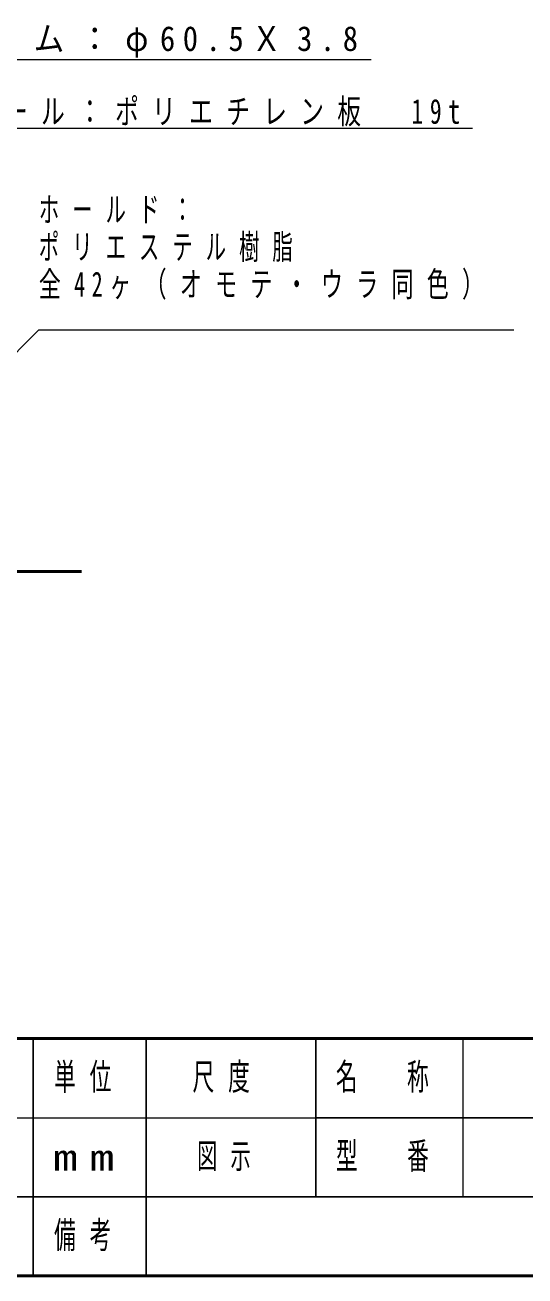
# Model space of a CAD drawing. Units: millimetres on the paper. Extents: x -785 to -420, y 0 to 257.
# Drawn here: x -628.2 to -584, y 0 to 110.6 of the extents above; entities that cross this region are included whole.
import ezdxf

# ---------------------------------------------------------------- set-up
doc = ezdxf.new("R2010")
doc.units = ezdxf.units.MM
doc.layers.add('LY_1', color=7, linetype='Continuous', lineweight=25)
doc.layers.add('LY_2', color=7, linetype='Continuous', lineweight=13)
doc.layers.add('LY_3', color=7, linetype='Continuous')
doc.styles.add('ＭＳ ゴシック', font='')
doc.styles.get('ＭＳ ゴシック').set_extended_font_data('MS Gothic')

msp = doc.modelspace()

# ---------------------------------------------------------------- linework, layer by layer
at = {"layer": 'LY_1', "lineweight": 13}
for p, q in [((-639.807, 107.604), (-597.596, 107.604)), ((-636.627, 101.524), (-588.627, 101.524)), ((-626.994, 83.683), (-636.97, 73.707)), ((-626.994, 83.683), (-584.994, 83.683))]:
    msp.add_line(p, q, dxfattribs=at)
at = {"layer": 'LY_1', "lineweight": 50}
msp.add_line((-722.089, 62.315), (-623.216, 62.315), dxfattribs=at)
at = {"layer": 'LY_2', "lineweight": 50}
for p, q in [((-785, 21), (-420, 21)), ((-785, 0), (-420, 0))]:
    msp.add_line(p, q, dxfattribs=at)
at = {"layer": 'LY_2', "lineweight": 25}
for p, q in [((-627.5, 21), (-627.5, 0)), ((-617.5, 21), (-617.5, 7)), ((-602.5, 21), (-602.5, 7)), ((-602.5, 14), (-490, 14)), ((-657.5, 7), (-420, 7)), ((-617.5, 7), (-617.5, 0))]:
    msp.add_line(p, q, dxfattribs=at)
at = {"layer": 'LY_2'}
for p, q in [((-589.5, 21), (-589.5, 7)), ((-657.5, 14), (-602.5, 14))]:
    msp.add_line(p, q, dxfattribs=at)

# ---------------------------------------------------------------- texts
at = {"layer": 'LY_1', "char_height": 2.199, "style": 'ＭＳ ゴシック'}
for s, insert, attachment_point in [('\\T1.5;\\W0.9;フレーム：φ60.5Ｘ3.8', (-639.596, 107.754), 7), ('\\T1.56;\\W0.7;ウォール：ポリエチレン板\u300019t', (-636.627, 101.674), 7), ('\\T1.64;\\W0.6;ホールド：', (-626.994, 95.433), 1), ('\\T1.64;\\W0.6;ポリエステル樹脂', (-626.994, 92.133), 1), ('\\T1.6;\\W0.65;全42ヶ（オモテ・ウラ同色）', (-626.994, 88.833), 1)]:
    msp.add_mtext(s, dxfattribs=dict(at, insert=insert, attachment_point=attachment_point))
at = {"layer": 'LY_2', "char_height": 2.346, "attachment_point": 5, "style": 'ＭＳ ゴシック'}
for s, insert in [('\\T1.64;\\W0.6;単位', (-622.5, 17.5)), ('\\T1.64;\\W0.6;尺度', (-610.25, 17.5)), ('\\T1.64;\\W0.6;名\u3000称', (-596, 17.5)), ('\\T1.5;\\W1.35;mm', (-622.5, 10.5)), ('\\T1.64;\\W0.6;型\u3000番', (-596, 10.5)), ('\\T1.64;\\W0.6;備考', (-622.5, 3.5))]:
    msp.add_mtext(s, dxfattribs=dict(at, insert=insert))
at = {"layer": 'LY_3', "insert": (-613, 10.5), "char_height": 2.199, "attachment_point": 4, "style": 'ＭＳ ゴシック'}
msp.add_mtext('\\T1.64;\\W0.6;図示', dxfattribs=at)

doc.saveas('drawing.dxf')
